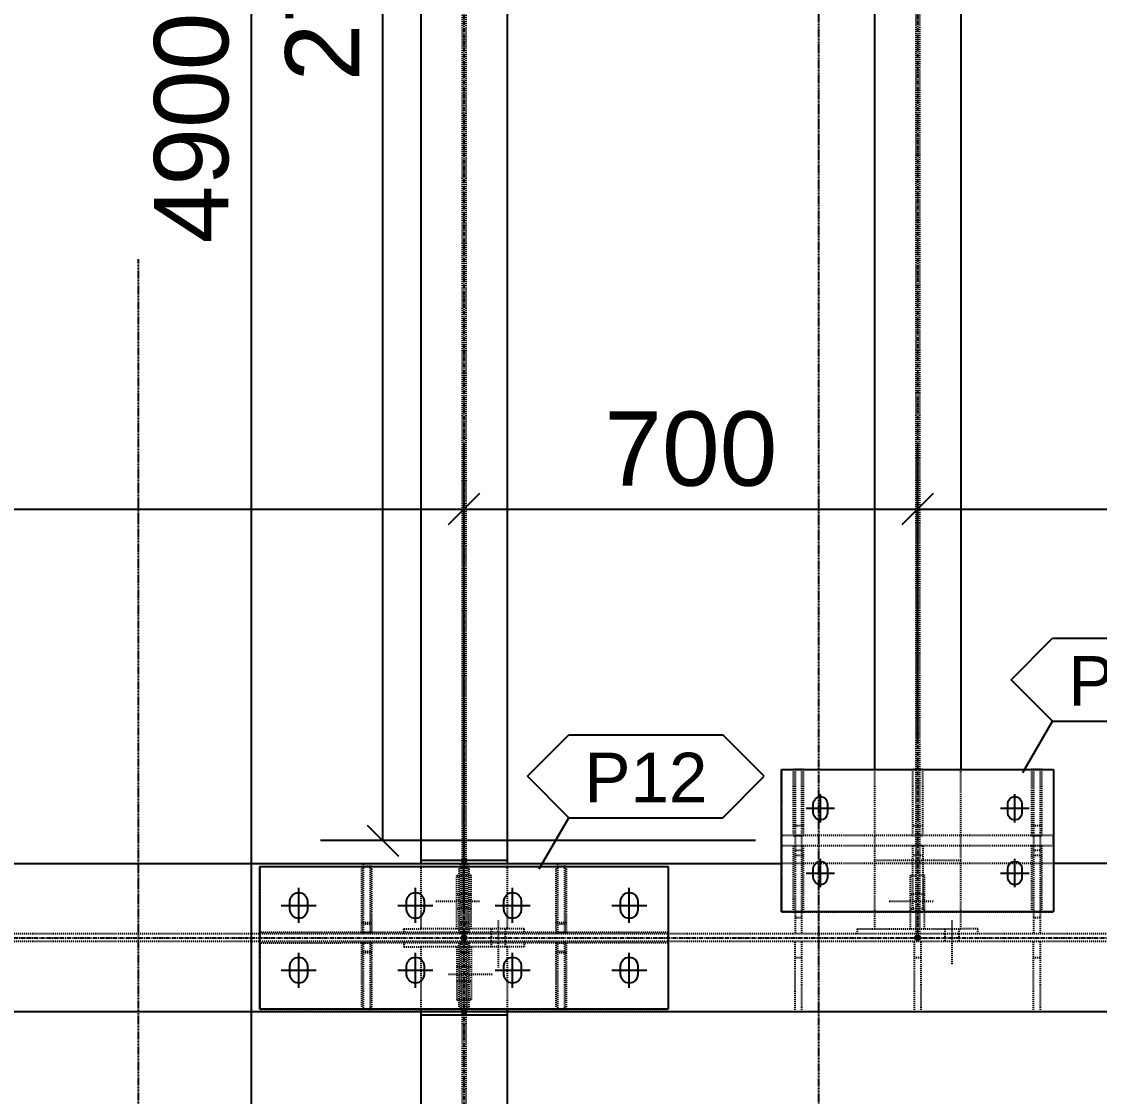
# Model space of a CAD drawing. Header units: millimetres. Extents: x 2102 to 21371, y 12217 to 26594.
# Drawn here: x 13452 to 15116, y 16276 to 17935 of the extents above; entities that cross this region are included whole.
import ezdxf

# ---------------------------------------------------------------- set-up
doc = ezdxf.new("R2010")
doc.units = ezdxf.units.MM
for name, pattern in [('CENTER', [12.7, 7.9375, -1.5875, 1.5875, -1.5875]), ('DXK_LINE_DOT2', [3.9198, 1.9599, -1.9599]), ('DXK_LINE_DOT3', [5.9187, 2.979, -0.9799, 0.9799, -0.9799])]:
    doc.linetypes.add(name, pattern=pattern)
for name, color, linetype in [('1', 7, 'Continuous'), ('2', 7, 'Continuous'), ('4', 7, 'Continuous'), ('6', 7, 'Continuous'), ('7', 7, 'Continuous')]:
    doc.layers.add(name, color=color, linetype=linetype)
doc.styles.add('Arial', font='arial.ttf', dxfattribs={"height": 0.2})

# ---------------------------------------------------------------- blocks, each defined once
blk = doc.blocks.new('Part-116860372-116563 - 114867')
at = {"layer": '1', "color": 6, "linetype": 'DXK_LINE_DOT2'}
for p, q in [((17591.8, 15518.4), (17066.8, 15518.3)), ((17066.8, 15498.3), (17066.8, 15518.3)), ((17591.8, 15498.4), (17591.8, 15518.4)), ((17591.8, 15498.4), (17066.8, 15498.3))]:
    blk.add_line(p, q, dxfattribs=at)
blk = doc.blocks.new('Part-116860372-116571 - 114867')
at = {"layer": '1', "color": 6, "linetype": 'DXK_LINE_DOT2'}
for p, q in [((17569.3, 15498.4), (17549.3, 15498.4)), ((17549.3, 15498.4), (17549.3, 15370.8)), ((17569.3, 15370.8), (17569.3, 15498.4)), ((17569.3, 15479.6), (17549.3, 15479.6)), ((17549.3, 15370.8), (17569.3, 15370.8))]:
    blk.add_line(p, q, dxfattribs=at)
blk = doc.blocks.new('Part-116860372-116603 - 114867')
at = {"layer": '1', "color": 6, "linetype": 'DXK_LINE_DOT2'}
for p, q in [((17553.1, 15645.9), (17553.1, 15328.3)), ((17553.1, 15645.9), (17565.6, 15645.9)), ((17553.1, 15645.8), (17565.6, 15645.8)), ((17565.6, 15645.9), (17565.6, 15328.3)), ((17565.6, 15489), (17553.1, 15489)), ((17565.6, 15359.5), (17553.1, 15359.5))]:
    blk.add_line(p, q, dxfattribs=at)
blk = doc.blocks.new('Part-116860372-150333 - 114867')
at = {"layer": '1', "color": 6, "linetype": 'DXK_LINE_DOT2'}
for p, q in [((16635.7, 15328.3), (16635.7, 15464)), ((16635.7, 15464), (16648.2, 15464)), ((16648.2, 15464), (16648.2, 15328.3)), ((16648.2, 15347), (16635.7, 15347))]:
    blk.add_line(p, q, dxfattribs=at)
blk = doc.blocks.new('Part-116860372-114981 - 114867')
at = {"layer": '1', "color": 6, "linetype": 'DXK_LINE_DOT2'}
for p, q in [((17591.8, 15464), (17066.8, 15464)), ((20025.6, 15328.3), (9338.1, 15328.3)), ((20025.6, 15313.4), (9338.1, 15313.4)), ((20184.3, 15177.7), (14135.7, 15177.7))]:
    blk.add_line(p, q, dxfattribs=at)
at = {"layer": '2', "color": 2, "linetype": 'Continuous'}
for p, q in [((9338.1, 15464), (17066.8, 15464)), ((18316.8, 15464), (17591.8, 15464)), ((20044.3, 15177.7), (9338.1, 15177.7))]:
    blk.add_line(p, q, dxfattribs=at)
at = {"layer": '4', "color": 4, "linetype": 'CENTER'}
blk.add_line((9338.1, 15320.8), (20200.6, 15320.8), dxfattribs=at)
blk = doc.blocks.new('Part-116860372-114987 - 114867')
at = {"layer": '4', "linetype": 'Continuous'}
for points in [[(16454.3, 19065.8, -1), (16454.3, 19075.8, -1)], [(16454.3, 15315.8, -1), (16454.3, 15325.8, -1)]]:
    blk.add_hatch(color=4, dxfattribs=at).paths.add_polyline_path(points)
at = {"layer": '1', "color": 6, "linetype": 'DXK_LINE_DOT2'}
for p, q in [((16537.6, 19054.6), (16371.1, 19054.6)), ((16371.1, 19054.6), (16371.1, 18914.6)), ((16450.8, 19054.6), (16450.8, 18914.6)), ((16457.9, 19054.6), (16457.9, 18914.6)), ((16537.6, 19054.6), (16537.6, 18914.6)), ((16450.8, 18908.3), (16450.8, 15470.2)), ((16457.9, 18908.3), (16457.9, 15470.2)), ((16371.1, 15464), (16371.1, 15338.3)), ((16450.8, 15464), (16450.8, 15338.3)), ((16457.9, 15464), (16457.9, 15338.3)), ((16537.6, 15464), (16537.6, 15338.3)), ((16537.6, 15338.3), (16371.1, 15338.3))]:
    blk.add_line(p, q, dxfattribs=at)
at = {"layer": '2', "color": 2, "linetype": 'Continuous'}
for p, q in [((16371.1, 18914.6), (16371.1, 15464)), ((16537.6, 18908.3), (16371.1, 18908.3)), ((16450.8, 18914.6), (16450.8, 18908.3)), ((16457.9, 18914.6), (16457.9, 18908.3)), ((16537.6, 18914.6), (16537.6, 15464)), ((16537.6, 15470.2), (16371.1, 15470.2)), ((16450.8, 15470.2), (16450.8, 15464)), ((16457.9, 15470.2), (16457.9, 15464))]:
    blk.add_line(p, q, dxfattribs=at)
at = {"layer": '4', "color": 4, "linetype": 'CENTER'}
blk.add_line((16454.3, 19070.8), (16454.3, 15320.8), dxfattribs=at)
at = {"layer": '4', "color": 4, "linetype": 'Continuous'}
for centre in [(16454.3, 19070.8), (16454.3, 15320.8)]:
    blk.add_circle(centre, 5, dxfattribs=at)
blk = doc.blocks.new('Part-116860372-114988 - 114867')
at = {"layer": '4', "linetype": 'Continuous'}
for points in [[(17329.3, 19065.8, -1), (17329.3, 19075.8, -1)], [(17329.3, 15315.8, -1), (17329.3, 15325.8, -1)]]:
    blk.add_hatch(color=4, dxfattribs=at).paths.add_polyline_path(points)
at = {"layer": '1', "color": 6, "linetype": 'DXK_LINE_DOT2'}
for p, q in [((17412.6, 19054.6), (17246.1, 19054.6)), ((17246.1, 19054.6), (17246.1, 18745.8)), ((17325.8, 19054.6), (17325.8, 15338.3)), ((17332.9, 19054.6), (17332.9, 15338.3)), ((17412.6, 19054.6), (17412.6, 18745.8)), ((17412.6, 18908.3), (17246.1, 18908.3)), ((17246.1, 15645.8), (17246.1, 15338.3)), ((17412.6, 15338.3), (17412.6, 15645.8)), ((17412.6, 15470.2), (17246.1, 15470.2)), ((17246.1, 15338.3), (17412.6, 15338.3))]:
    blk.add_line(p, q, dxfattribs=at)
at = {"layer": '2', "color": 2, "linetype": 'Continuous'}
for p, q in [((17246.1, 18745.8), (17246.1, 15645.8)), ((17412.6, 18745.8), (17412.6, 15645.8))]:
    blk.add_line(p, q, dxfattribs=at)
at = {"layer": '4', "color": 4, "linetype": 'CENTER'}
blk.add_line((17329.3, 19070.8), (17329.3, 15320.8), dxfattribs=at)
at = {"layer": '4', "color": 4, "linetype": 'Continuous'}
for centre in [(17329.3, 19070.8), (17329.3, 15320.8)]:
    blk.add_circle(centre, 5, dxfattribs=at)
blk = doc.blocks.new('Part-116860372-115018 - 114867')
at = {"layer": '4', "linetype": 'Continuous'}
for points in [[(16454.3, 15315.8, -1), (16454.3, 15325.8, -1)], [(16454.3, 12565.8, -1), (16454.3, 12575.8, -1)]]:
    blk.add_hatch(color=4, dxfattribs=at).paths.add_polyline_path(points)
at = {"layer": '1', "color": 6, "linetype": 'DXK_LINE_DOT2'}
for p, q in [((16371.1, 15303.4), (16371.1, 15177.7)), ((16537.6, 15303.4), (16371.1, 15303.4)), ((16450.8, 15303.4), (16450.8, 15177.7)), ((16457.9, 15303.4), (16457.9, 15177.7)), ((16537.6, 15303.4), (16537.6, 15177.7)), ((16450.8, 15171.5), (16450.8, 12695.8)), ((16457.9, 15171.5), (16457.9, 12695.8)), ((16371.1, 12689.6), (16371.1, 12586.7)), ((16450.8, 12689.6), (16450.8, 12586.7)), ((16457.9, 12689.6), (16457.9, 12586.7)), ((16537.6, 12689.6), (16537.6, 12586.7)), ((16537.6, 12586.7), (16371.1, 12586.7))]:
    blk.add_line(p, q, dxfattribs=at)
at = {"layer": '2', "color": 2, "linetype": 'Continuous'}
for p, q in [((16371.1, 15177.7), (16371.1, 12689.6)), ((16537.6, 15171.5), (16371.1, 15171.5)), ((16450.8, 15177.7), (16450.8, 15171.5)), ((16457.9, 15177.7), (16457.9, 15171.5)), ((16537.6, 15177.7), (16537.6, 12689.6)), ((16537.6, 12695.8), (16371.1, 12695.8)), ((16450.8, 12695.8), (16450.8, 12689.6)), ((16457.9, 12695.8), (16457.9, 12689.6))]:
    blk.add_line(p, q, dxfattribs=at)
at = {"layer": '4', "color": 4, "linetype": 'CENTER'}
blk.add_line((16454.3, 15320.8), (16454.3, 12570.8), dxfattribs=at)
at = {"layer": '4', "color": 4, "linetype": 'Continuous'}
for centre in [(16454.3, 15320.8), (16454.3, 12570.8)]:
    blk.add_circle(centre, 5, dxfattribs=at)
blk = doc.blocks.new('Part-116860372-150334 - 114867')
at = {"layer": '1', "color": 6, "linetype": 'DXK_LINE_DOT2'}
for p, q in [((16635.7, 15177.7), (16635.7, 15313.4)), ((16648.2, 15313.4), (16648.2, 15177.7)), ((16648.2, 15294.6), (16635.7, 15294.6))]:
    blk.add_line(p, q, dxfattribs=at)
blk = doc.blocks.new('Part-116860372-150330 - 114867')
at = {"layer": '1', "color": 6, "linetype": 'DXK_LINE_DOT2'}
for p, q in [((16260.7, 15328.3), (16260.7, 15464)), ((16260.7, 15464), (16273.2, 15464)), ((16273.2, 15464), (16273.2, 15328.3)), ((16273.2, 15347), (16260.7, 15347))]:
    blk.add_line(p, q, dxfattribs=at)
blk = doc.blocks.new('Part-116860372-115203 - 114867')
at = {"layer": '1', "color": 6, "linetype": 'DXK_LINE_DOT2'}
for p, q in [((16338.3, 15313.4), (16338.3, 15303.4)), ((16338.3, 15303.4), (16371.1, 15303.4)), ((16440.8, 15303.4), (16440.8, 15200.9)), ((16450.8, 15303.4), (16450.8, 15313.4)), ((16440.8, 15200.9), (16450.8, 15200.9))]:
    blk.add_line(p, q, dxfattribs=at)
blk = doc.blocks.new('Bolt-116860372-115281 - 114867')
at = {"layer": '1', "color": 1, "linetype": 'DXK_LINE_DOT2'}
for p, q in [((16520.4, 15354.5), (16520.4, 15263.3)), ((16506.6, 15338.3), (16506.6, 15328.3)), ((16506.6, 15328.3), (16506.6, 15313.4)), ((16534.1, 15338.3), (16534.1, 15328.3)), ((16534.1, 15328.3), (16534.1, 15313.4)), ((16506.6, 15313.4), (16506.6, 15303.4)), ((16534.1, 15313.4), (16534.1, 15303.4))]:
    blk.add_line(p, q, dxfattribs=at)
blk = doc.blocks.new('Part-116860372-116518 - 114867')
at = {"layer": '1', "color": 6, "linetype": 'DXK_LINE_DOT2'}
for p, q in [((16276.8, 15310.8), (16256.8, 15310.8)), ((16256.8, 15310.8), (16256.8, 15183.3)), ((16276.8, 15183.3), (16276.8, 15310.8)), ((16276.8, 15292.1), (16256.8, 15292.1)), ((16256.8, 15183.3), (16276.8, 15183.3))]:
    blk.add_line(p, q, dxfattribs=at)
blk = doc.blocks.new('Part-116860372-115202 - 114867')
at = {"layer": '1', "color": 6, "linetype": 'DXK_LINE_DOT2'}
for p, q in [((16457.9, 15303.4), (16457.9, 15313.4)), ((16467.9, 15303.4), (16467.9, 15200.9)), ((16570.4, 15303.4), (16537.6, 15303.4)), ((16570.4, 15313.4), (16570.4, 15303.4)), ((16467.9, 15200.9), (16457.9, 15200.9))]:
    blk.add_line(p, q, dxfattribs=at)
blk = doc.blocks.new('Bolt-116860372-115204 - 114867')
at = {"layer": '1', "color": 1, "linetype": 'DXK_LINE_DOT2'}
for p, q in [((16440.8, 15264.6), (16450.8, 15264.6)), ((16450.8, 15264.6), (16457.9, 15264.6)), ((16457.9, 15264.6), (16467.9, 15264.6)), ((16424.5, 15250.9), (16509.5, 15250.9)), ((16440.8, 15237.1), (16450.8, 15237.1)), ((16450.8, 15237.1), (16457.9, 15237.1)), ((16457.9, 15237.1), (16467.9, 15237.1))]:
    blk.add_line(p, q, dxfattribs=at)
blk = doc.blocks.new('Part-116860372-116567 - 114867')
at = {"layer": '1', "color": 6, "linetype": 'DXK_LINE_DOT2'}
for p, q in [((17109.3, 15498.3), (17089.3, 15498.3)), ((17089.3, 15498.3), (17089.3, 15370.8)), ((17109.3, 15370.8), (17109.3, 15498.3)), ((17109.3, 15479.6), (17089.3, 15479.6)), ((17089.3, 15370.8), (17109.3, 15370.8))]:
    blk.add_line(p, q, dxfattribs=at)
blk = doc.blocks.new('Part-116860372-116569 - 114867')
at = {"layer": '1', "color": 6, "linetype": 'DXK_LINE_DOT2'}
for p, q in [((17339.3, 15498.3), (17319.3, 15498.3)), ((17319.3, 15498.3), (17319.3, 15370.8)), ((17339.3, 15498.3), (17339.3, 15370.8)), ((17339.3, 15479.6), (17319.3, 15479.6))]:
    blk.add_line(p, q, dxfattribs=at)
at = {"layer": '2', "color": 2, "linetype": 'Continuous'}
for p, q in [((17319.3, 15370.8), (17319.3, 15370.8)), ((17319.3, 15370.8), (17339.3, 15370.8)), ((17339.3, 15370.8), (17339.3, 15370.8))]:
    blk.add_line(p, q, dxfattribs=at)
blk = doc.blocks.new('Part-116860372-115264 - 114867')
at = {"layer": '1', "color": 6, "linetype": 'DXK_LINE_DOT2'}
for p, q in [((16440.8, 15338.3), (16440.8, 15440.8)), ((16440.8, 15440.8), (16450.8, 15440.8)), ((16338.3, 15328.3), (16338.3, 15338.3)), ((16338.3, 15338.3), (16371.1, 15338.3)), ((16450.8, 15338.3), (16450.8, 15328.3))]:
    blk.add_line(p, q, dxfattribs=at)
blk = doc.blocks.new('Part-116860372-115265 - 114867')
at = {"layer": '1', "color": 6, "linetype": 'DXK_LINE_DOT2'}
for p, q in [((16467.9, 15440.8), (16457.9, 15440.8)), ((16467.9, 15338.3), (16467.9, 15440.8)), ((16457.9, 15338.3), (16457.9, 15328.3)), ((16570.4, 15338.3), (16537.6, 15338.3)), ((16570.4, 15328.3), (16570.4, 15338.3))]:
    blk.add_line(p, q, dxfattribs=at)
blk = doc.blocks.new('Bolt-116860372-115266 - 114867')
at = {"layer": '1', "color": 1, "linetype": 'DXK_LINE_DOT2'}
for p, q in [((16484.1, 15390.8), (16399.1, 15390.8)), ((16450.8, 15404.5), (16440.8, 15404.5)), ((16457.9, 15404.5), (16450.8, 15404.5)), ((16467.9, 15404.5), (16457.9, 15404.5)), ((16450.8, 15377), (16440.8, 15377)), ((16457.9, 15377), (16450.8, 15377)), ((16467.9, 15377), (16457.9, 15377))]:
    blk.add_line(p, q, dxfattribs=at)
blk = doc.blocks.new('Part-116860372-115268 - 114867')
at = {"layer": '1', "color": 6, "linetype": 'DXK_LINE_DOT2'}
for p, q in [((17315.8, 15338.3), (17315.8, 15440.8)), ((17315.8, 15440.8), (17325.8, 15440.8)), ((17213.3, 15328.3), (17213.3, 15338.3)), ((17213.3, 15338.3), (17246.1, 15338.3)), ((17325.8, 15338.3), (17325.8, 15328.3))]:
    blk.add_line(p, q, dxfattribs=at)
blk = doc.blocks.new('Part-116860372-115269 - 114867')
at = {"layer": '1', "color": 6, "linetype": 'DXK_LINE_DOT2'}
for p, q in [((17342.9, 15440.8), (17332.9, 15440.8)), ((17342.9, 15338.3), (17342.9, 15440.8)), ((17332.9, 15338.3), (17332.9, 15328.3)), ((17445.4, 15338.3), (17412.6, 15338.3)), ((17445.4, 15328.3), (17445.4, 15338.3))]:
    blk.add_line(p, q, dxfattribs=at)
blk = doc.blocks.new('Bolt-116860372-115270 - 114867')
at = {"layer": '1', "color": 1, "linetype": 'DXK_LINE_DOT2'}
for p, q in [((17359.1, 15390.8), (17274.1, 15390.8)), ((17325.8, 15404.5), (17315.8, 15404.5)), ((17332.9, 15404.5), (17325.8, 15404.5)), ((17342.9, 15404.5), (17332.9, 15404.5)), ((17325.8, 15377), (17315.8, 15377)), ((17332.9, 15377), (17325.8, 15377)), ((17342.9, 15377), (17332.9, 15377))]:
    blk.add_line(p, q, dxfattribs=at)
blk = doc.blocks.new('Part-116860372-116516 - 114867')
at = {"layer": '1', "color": 6, "linetype": 'DXK_LINE_DOT2'}
for p, q in [((16256.8, 15458.3), (16256.8, 15330.8)), ((16276.8, 15458.3), (16256.8, 15458.3)), ((16276.8, 15330.8), (16276.8, 15458.3)), ((16276.8, 15349.6), (16256.8, 15349.6)), ((16256.8, 15330.8), (16276.8, 15330.8))]:
    blk.add_line(p, q, dxfattribs=at)
blk = doc.blocks.new('Part-116860372-116566 - 114867')
at = {"layer": '1', "color": 6, "linetype": 'DXK_LINE_DOT2'}
for p, q in [((17066.8, 15645.8), (17591.8, 15645.9)), ((17066.8, 15645.8), (17066.8, 15370.8)), ((17591.8, 15645.9), (17591.8, 15370.9)), ((17066.8, 15370.8), (17591.8, 15370.9))]:
    blk.add_line(p, q, dxfattribs=at)
blk = doc.blocks.new('Part-116860372-116564 - 114867')
at = {"layer": '2', "color": 2, "linetype": 'Continuous'}
for p, q in [((17066.8, 15645.8), (17591.8, 15645.9)), ((17066.8, 15370.8), (17066.8, 15645.8)), ((17591.8, 15645.9), (17591.8, 15370.9)), ((17591.8, 15370.9), (17066.8, 15370.8))]:
    blk.add_line(p, q, dxfattribs=at)
blk = doc.blocks.new('Part-116860372-116606 - 114867')
at = {"layer": '1', "color": 6, "linetype": 'DXK_LINE_DOT2'}
for p, q in [((17093.1, 15645.8), (17093.1, 15328.3)), ((17105.6, 15645.8), (17093.1, 15645.8)), ((17105.6, 15645.8), (17105.6, 15328.3)), ((17105.6, 15489), (17093.1, 15489)), ((17105.6, 15359.5), (17093.1, 15359.5))]:
    blk.add_line(p, q, dxfattribs=at)
blk = doc.blocks.new('Bolt-116860372-115441 - 114867')
at = {"layer": '1', "color": 1, "linetype": 'DXK_LINE_DOT2'}
for p, q in [((17395.4, 15354.5), (17395.4, 15269.5)), ((17381.6, 15338.3), (17381.6, 15328.3)), ((17381.6, 15328.3), (17381.6, 15313.4)), ((17409.1, 15338.3), (17409.1, 15328.3)), ((17409.1, 15328.3), (17409.1, 15313.4))]:
    blk.add_line(p, q, dxfattribs=at)
blk = doc.blocks.new('Part-116860372-116568 - 114867')
at = {"layer": '1', "color": 6, "linetype": 'DXK_LINE_DOT2'}
for p, q in [((17319.3, 15645.8), (17319.3, 15518.4)), ((17339.3, 15645.8), (17319.3, 15645.8)), ((17339.3, 15518.4), (17339.3, 15645.8)), ((17339.3, 15537.1), (17319.3, 15537.1)), ((17319.3, 15518.4), (17339.3, 15518.4))]:
    blk.add_line(p, q, dxfattribs=at)
blk = doc.blocks.new('Bolt-116860372-116572 - 114867')
at = {"layer": '2', "color": 1, "linetype": 'Continuous'}
for p, q in [((17141.8, 15543.3), (17141.8, 15598.3)), ((17516.8, 15543.3), (17516.8, 15598.3)), ((17128.1, 15579.6), (17129.1, 15584.8)), ((17128.1, 15562.1), (17128.1, 15579.6)), ((17129.1, 15584.8), (17132.1, 15589.3)), ((17132.1, 15589.3), (17136.6, 15592.3)), ((17136.6, 15592.3), (17141.8, 15593.3)), ((17141.8, 15593.3), (17141.8, 15593.3)), ((17141.8, 15593.3), (17147.1, 15592.3)), ((17147.1, 15592.3), (17151.6, 15589.3)), ((17151.6, 15589.3), (17154.5, 15584.8)), ((17154.5, 15584.8), (17155.6, 15579.6)), ((17155.6, 15579.6), (17155.6, 15562.1)), ((17503.1, 15579.5), (17504.1, 15584.8)), ((17503.1, 15562), (17503.1, 15579.5)), ((17504.1, 15584.8), (17507.1, 15589.3)), ((17507.1, 15589.3), (17511.6, 15592.2)), ((17511.6, 15592.2), (17516.8, 15593.3)), ((17516.8, 15593.3), (17516.8, 15593.3)), ((17516.8, 15593.3), (17522.1, 15592.2)), ((17522.1, 15592.2), (17526.6, 15589.3)), ((17526.6, 15589.3), (17529.5, 15584.8)), ((17529.5, 15584.8), (17530.6, 15579.5)), ((17530.6, 15579.5), (17530.6, 15562)), ((17114.3, 15570.8), (17169.3, 15570.8)), ((17129.1, 15556.8), (17128.1, 15562.1)), ((17132.1, 15552.4), (17129.1, 15556.8)), ((17154.5, 15556.8), (17151.6, 15552.3)), ((17155.6, 15562.1), (17154.5, 15556.8)), ((17489.3, 15570.8), (17544.3, 15570.8)), ((17504.1, 15556.8), (17503.1, 15562)), ((17507.1, 15552.3), (17504.1, 15556.8)), ((17529.5, 15556.8), (17526.6, 15552.3)), ((17530.6, 15562), (17529.5, 15556.8)), ((17136.6, 15549.4), (17132.1, 15552.4)), ((17141.8, 15548.3), (17136.6, 15549.4)), ((17147.1, 15549.4), (17141.8, 15548.3)), ((17141.8, 15548.3), (17141.8, 15548.3)), ((17151.6, 15552.3), (17147.1, 15549.4)), ((17511.6, 15549.3), (17507.1, 15552.3)), ((17516.8, 15548.3), (17511.6, 15549.3)), ((17522.1, 15549.3), (17516.8, 15548.3)), ((17516.8, 15548.3), (17516.8, 15548.3)), ((17526.6, 15552.3), (17522.1, 15549.3)), ((17141.8, 15418.3), (17141.8, 15473.3)), ((17516.8, 15418.3), (17516.8, 15473.3)), ((17128.1, 15454.6), (17129.1, 15459.8)), ((17128.1, 15437.1), (17128.1, 15454.6)), ((17129.1, 15459.8), (17132.1, 15464.3)), ((17132.1, 15464.3), (17136.6, 15467.3)), ((17136.6, 15467.3), (17141.8, 15468.3)), ((17141.8, 15468.3), (17141.8, 15468.3)), ((17141.8, 15468.3), (17147.1, 15467.3)), ((17147.1, 15467.3), (17151.5, 15464.3)), ((17151.5, 15464.3), (17154.5, 15459.8)), ((17154.5, 15459.8), (17155.6, 15454.6)), ((17155.6, 15454.6), (17155.6, 15437.1)), ((17503.1, 15454.5), (17504.1, 15459.8)), ((17503.1, 15437), (17503.1, 15454.5)), ((17504.1, 15459.8), (17507.1, 15464.3)), ((17507.1, 15464.3), (17511.6, 15467.2)), ((17511.6, 15467.2), (17516.8, 15468.3)), ((17516.8, 15468.3), (17516.8, 15468.3)), ((17516.8, 15468.3), (17522.1, 15467.2)), ((17522.1, 15467.2), (17526.5, 15464.3)), ((17526.5, 15464.3), (17529.5, 15459.8)), ((17529.5, 15459.8), (17530.6, 15454.5)), ((17530.6, 15454.5), (17530.6, 15437)), ((17114.3, 15445.8), (17169.3, 15445.8)), ((17129.1, 15431.8), (17128.1, 15437.1)), ((17132.1, 15427.4), (17129.1, 15431.8)), ((17154.5, 15431.8), (17151.5, 15427.3)), ((17155.6, 15437.1), (17154.5, 15431.8)), ((17489.3, 15445.8), (17544.3, 15445.8)), ((17504.1, 15431.8), (17503.1, 15437)), ((17507.1, 15427.3), (17504.1, 15431.8)), ((17529.5, 15431.8), (17526.5, 15427.3)), ((17530.6, 15437), (17529.5, 15431.8)), ((17136.6, 15424.4), (17132.1, 15427.4)), ((17141.8, 15423.3), (17136.6, 15424.4)), ((17147.1, 15424.4), (17141.8, 15423.3)), ((17141.8, 15423.3), (17141.8, 15423.3)), ((17151.5, 15427.3), (17147.1, 15424.4)), ((17511.6, 15424.3), (17507.1, 15427.3)), ((17516.8, 15423.3), (17511.6, 15424.3)), ((17522.1, 15424.3), (17516.8, 15423.3)), ((17516.8, 15423.3), (17516.8, 15423.3)), ((17526.5, 15427.3), (17522.1, 15424.3))]:
    blk.add_line(p, q, dxfattribs=at)
blk = doc.blocks.new('Part-116860372-150335 - 114867')
at = {"layer": '1', "color": 6, "linetype": 'DXK_LINE_DOT2'}
for p, q in [((16448.2, 15177.7), (16448.2, 15313.4)), ((16448.2, 15313.4), (16460.7, 15313.4)), ((16460.7, 15313.4), (16460.7, 15177.7)), ((16448.2, 15294.6), (16460.7, 15294.6)), ((16460.7, 15177.7), (16448.2, 15177.7))]:
    blk.add_line(p, q, dxfattribs=at)
blk = doc.blocks.new('Part-116860372-116565 - 114867')
at = {"layer": '1', "color": 6, "linetype": 'DXK_LINE_DOT2'}
for p, q in [((17089.3, 15645.8), (17089.3, 15518.4)), ((17109.3, 15645.8), (17089.3, 15645.8)), ((17109.3, 15518.4), (17109.3, 15645.8)), ((17109.3, 15537.1), (17089.3, 15537.1)), ((17089.3, 15518.4), (17109.3, 15518.4))]:
    blk.add_line(p, q, dxfattribs=at)
blk = doc.blocks.new('Part-116860372-116605 - 114867')
at = {"layer": '1', "color": 6, "linetype": 'DXK_LINE_DOT2'}
for p, q in [((17323.1, 15177.7), (17323.1, 15313.4)), ((17335.6, 15313.4), (17335.6, 15177.7)), ((17335.6, 15282.1), (17323.1, 15282.1))]:
    blk.add_line(p, q, dxfattribs=at)
blk = doc.blocks.new('Part-116860372-116514 - 114867')
at = {"layer": '1', "color": 6, "linetype": 'DXK_LINE_DOT2'}
for p, q in [((16848.1, 15330.9), (16060.6, 15330.8)), ((16060.6, 15310.8), (16060.6, 15330.8)), ((16848.1, 15310.9), (16848.1, 15330.9)), ((16848.1, 15310.9), (16060.6, 15310.8))]:
    blk.add_line(p, q, dxfattribs=at)
blk = doc.blocks.new('Part-116860372-116515 - 114867')
at = {"layer": '2', "color": 2, "linetype": 'Continuous'}
for p, q in [((16060.6, 15183.3), (16060.6, 15458.3)), ((16060.6, 15458.3), (16848.1, 15458.3)), ((16848.1, 15458.3), (16848.1, 15183.3)), ((16848.1, 15183.3), (16060.6, 15183.3))]:
    blk.add_line(p, q, dxfattribs=at)
blk = doc.blocks.new('Part-116860372-116517 - 114867')
at = {"layer": '1', "color": 6, "linetype": 'DXK_LINE_DOT2'}
for p, q in [((16060.6, 15458.3), (16060.6, 15183.3)), ((16060.6, 15458.3), (16848.1, 15458.3)), ((16848.1, 15458.3), (16848.1, 15183.3)), ((16060.6, 15183.3), (16848.1, 15183.3))]:
    blk.add_line(p, q, dxfattribs=at)
blk = doc.blocks.new('Part-116860372-116519 - 114867')
at = {"layer": '1', "color": 6, "linetype": 'DXK_LINE_DOT2'}
for p, q in [((16444.3, 15458.3), (16444.3, 15330.8)), ((16464.3, 15458.3), (16444.3, 15458.3)), ((16464.3, 15330.8), (16464.3, 15458.3)), ((16464.3, 15349.6), (16444.3, 15349.6)), ((16444.3, 15330.8), (16464.3, 15330.8))]:
    blk.add_line(p, q, dxfattribs=at)
blk = doc.blocks.new('Part-116860372-116520 - 114867')
at = {"layer": '1', "color": 6, "linetype": 'DXK_LINE_DOT2'}
for p, q in [((16464.3, 15310.8), (16444.3, 15310.8)), ((16444.3, 15310.8), (16444.3, 15183.3)), ((16464.3, 15183.3), (16464.3, 15310.8)), ((16464.3, 15292.1), (16444.3, 15292.1)), ((16444.3, 15183.3), (16464.3, 15183.3))]:
    blk.add_line(p, q, dxfattribs=at)
blk = doc.blocks.new('Part-116860372-116521 - 114867')
at = {"layer": '1', "color": 6, "linetype": 'DXK_LINE_DOT2'}
for p, q in [((16631.8, 15458.3), (16631.8, 15330.8)), ((16651.8, 15458.3), (16631.8, 15458.3)), ((16651.8, 15330.8), (16651.8, 15458.3)), ((16651.8, 15349.6), (16631.8, 15349.6)), ((16631.8, 15330.8), (16651.8, 15330.8))]:
    blk.add_line(p, q, dxfattribs=at)
blk = doc.blocks.new('Part-116860372-116522 - 114867')
at = {"layer": '1', "color": 6, "linetype": 'DXK_LINE_DOT2'}
for p, q in [((16651.8, 15310.8), (16631.8, 15310.8)), ((16631.8, 15310.8), (16631.8, 15183.3)), ((16651.8, 15183.3), (16651.8, 15310.8)), ((16651.8, 15292.1), (16631.8, 15292.1)), ((16631.8, 15183.3), (16651.8, 15183.3))]:
    blk.add_line(p, q, dxfattribs=at)
blk = doc.blocks.new('Bolt-116860372-116523 - 114867')
at = {"layer": '2', "color": 1, "linetype": 'Continuous'}
for p, q in [((16123.6, 15403.4), (16129.1, 15407.1)), ((16129.1, 15407.1), (16135.6, 15408.4)), ((16135.6, 15349.6), (16135.6, 15417.1)), ((16135.6, 15408.4), (16135.6, 15408.4)), ((16135.6, 15408.4), (16142, 15407.1)), ((16142, 15407.1), (16147.5, 15403.4)), ((16348.6, 15403.4), (16354.1, 15407.1)), ((16354.1, 15407.1), (16360.6, 15408.4)), ((16360.6, 15349.6), (16360.6, 15417.1)), ((16360.6, 15408.4), (16360.6, 15408.4)), ((16360.6, 15408.4), (16367, 15407.1)), ((16367, 15407.1), (16372.5, 15403.4)), ((16536.1, 15403.4), (16541.6, 15407.1)), ((16541.6, 15407.1), (16548.1, 15408.3)), ((16548.1, 15349.6), (16548.1, 15417.1)), ((16548.1, 15408.3), (16548.1, 15408.3)), ((16548.1, 15408.3), (16554.5, 15407.1)), ((16554.5, 15407.1), (16560, 15403.4)), ((16761.1, 15403.4), (16766.6, 15407)), ((16766.6, 15407), (16773.1, 15408.3)), ((16773.1, 15349.6), (16773.1, 15417.1)), ((16773.1, 15408.3), (16773.1, 15408.3)), ((16773.1, 15408.3), (16779.5, 15407)), ((16779.5, 15407), (16785, 15403.4)), ((16118.7, 15391.5), (16120, 15398)), ((16118.7, 15375.3), (16118.7, 15391.5)), ((16120, 15398), (16123.6, 15403.4)), ((16147.5, 15403.4), (16151.2, 15398)), ((16151.2, 15398), (16152.4, 15391.5)), ((16152.4, 15391.5), (16152.4, 15375.2)), ((16343.7, 15391.5), (16345, 15397.9)), ((16343.7, 15375.2), (16343.7, 15391.5)), ((16345, 15397.9), (16348.6, 15403.4)), ((16372.5, 15403.4), (16376.2, 15397.9)), ((16376.2, 15397.9), (16377.4, 15391.5)), ((16377.4, 15391.5), (16377.4, 15375.2)), ((16531.2, 15391.5), (16532.5, 15397.9)), ((16531.2, 15375.2), (16531.2, 15391.5)), ((16532.5, 15397.9), (16536.1, 15403.4)), ((16560, 15403.4), (16563.7, 15397.9)), ((16563.7, 15397.9), (16564.9, 15391.5)), ((16564.9, 15391.5), (16564.9, 15375.2)), ((16756.2, 15391.5), (16757.5, 15397.9)), ((16756.2, 15375.2), (16756.2, 15391.5)), ((16757.5, 15397.9), (16761.1, 15403.4)), ((16785, 15403.4), (16788.7, 15397.9)), ((16788.7, 15397.9), (16789.9, 15391.5)), ((16789.9, 15391.5), (16789.9, 15375.2)), ((16101.8, 15383.4), (16169.3, 15383.4)), ((16120, 15368.8), (16118.7, 15375.3)), ((16123.6, 15363.3), (16120, 15368.8)), ((16151.2, 15368.8), (16147.5, 15363.3)), ((16152.4, 15375.2), (16151.2, 15368.8)), ((16326.8, 15383.4), (16394.3, 15383.4)), ((16345, 15368.8), (16343.7, 15375.2)), ((16348.6, 15363.3), (16345, 15368.8)), ((16376.2, 15368.8), (16372.5, 15363.3)), ((16377.4, 15375.2), (16376.2, 15368.8)), ((16514.3, 15383.3), (16581.8, 15383.3)), ((16532.5, 15368.8), (16531.2, 15375.2)), ((16536.1, 15363.3), (16532.5, 15368.8)), ((16563.7, 15368.8), (16560, 15363.3)), ((16564.9, 15375.2), (16563.7, 15368.8)), ((16739.3, 15383.3), (16806.8, 15383.3)), ((16757.5, 15368.7), (16756.2, 15375.2)), ((16761.1, 15363.3), (16757.5, 15368.7)), ((16788.7, 15368.7), (16785, 15363.3)), ((16789.9, 15375.2), (16788.7, 15368.7)), ((16129.1, 15359.7), (16123.6, 15363.3)), ((16135.6, 15358.4), (16129.1, 15359.7)), ((16142, 15359.7), (16135.6, 15358.4)), ((16135.6, 15358.4), (16135.6, 15358.4)), ((16147.5, 15363.3), (16142, 15359.7)), ((16354.1, 15359.6), (16348.6, 15363.3)), ((16360.6, 15358.4), (16354.1, 15359.6)), ((16367, 15359.6), (16360.6, 15358.4)), ((16360.6, 15358.4), (16360.6, 15358.4)), ((16372.5, 15363.3), (16367, 15359.6)), ((16541.6, 15359.6), (16536.1, 15363.3)), ((16548.1, 15358.3), (16541.6, 15359.6)), ((16554.5, 15359.6), (16548.1, 15358.3)), ((16548.1, 15358.3), (16548.1, 15358.3)), ((16560, 15363.3), (16554.5, 15359.6)), ((16766.6, 15359.6), (16761.1, 15363.3)), ((16773.1, 15358.3), (16766.6, 15359.6)), ((16779.5, 15359.6), (16773.1, 15358.3)), ((16773.1, 15358.3), (16773.1, 15358.3)), ((16785, 15363.3), (16779.5, 15359.6)), ((16129.1, 15282.1), (16135.6, 15283.4)), ((16135.6, 15224.6), (16135.6, 15292.1)), ((16135.6, 15283.4), (16135.6, 15283.4)), ((16135.6, 15283.4), (16142, 15282.1)), ((16354.1, 15282.1), (16360.6, 15283.4)), ((16360.6, 15224.6), (16360.6, 15292.1)), ((16360.6, 15283.4), (16360.6, 15283.4)), ((16360.6, 15283.4), (16367, 15282.1)), ((16541.6, 15282.1), (16548.1, 15283.3)), ((16548.1, 15224.6), (16548.1, 15292.1)), ((16548.1, 15283.3), (16548.1, 15283.3)), ((16548.1, 15283.3), (16554.5, 15282.1)), ((16766.6, 15282), (16773.1, 15283.3)), ((16773.1, 15224.6), (16773.1, 15292.1)), ((16773.1, 15283.3), (16773.1, 15283.3)), ((16773.1, 15283.3), (16779.5, 15282)), ((16118.7, 15266.5), (16120, 15273)), ((16118.7, 15250.3), (16118.7, 15266.5)), ((16120, 15273), (16123.6, 15278.4)), ((16123.6, 15278.4), (16129.1, 15282.1)), ((16142, 15282.1), (16147.5, 15278.4)), ((16147.5, 15278.4), (16151.2, 15273)), ((16151.2, 15273), (16152.4, 15266.5)), ((16152.4, 15266.5), (16152.4, 15250.2)), ((16343.7, 15266.5), (16345, 15272.9)), ((16343.7, 15250.2), (16343.7, 15266.5)), ((16345, 15272.9), (16348.6, 15278.4)), ((16348.6, 15278.4), (16354.1, 15282.1)), ((16367, 15282.1), (16372.5, 15278.4)), ((16372.5, 15278.4), (16376.2, 15272.9)), ((16376.2, 15272.9), (16377.4, 15266.5)), ((16377.4, 15266.5), (16377.4, 15250.2)), ((16531.2, 15266.5), (16532.5, 15272.9)), ((16531.2, 15250.2), (16531.2, 15266.5)), ((16532.5, 15272.9), (16536.1, 15278.4)), ((16536.1, 15278.4), (16541.6, 15282.1)), ((16554.5, 15282.1), (16560, 15278.4)), ((16560, 15278.4), (16563.7, 15272.9)), ((16563.7, 15272.9), (16564.9, 15266.5)), ((16564.9, 15266.5), (16564.9, 15250.2)), ((16756.2, 15266.5), (16757.5, 15272.9)), ((16756.2, 15250.2), (16756.2, 15266.5)), ((16757.5, 15272.9), (16761.1, 15278.4)), ((16761.1, 15278.4), (16766.6, 15282)), ((16779.5, 15282), (16785, 15278.4)), ((16785, 15278.4), (16788.7, 15272.9)), ((16788.7, 15272.9), (16789.9, 15266.5)), ((16789.9, 15266.5), (16789.9, 15250.2)), ((16101.8, 15258.4), (16169.3, 15258.4)), ((16120, 15243.8), (16118.7, 15250.3)), ((16123.6, 15238.3), (16120, 15243.8)), ((16151.2, 15243.8), (16147.5, 15238.3)), ((16152.4, 15250.2), (16151.2, 15243.8)), ((16326.8, 15258.4), (16394.3, 15258.4)), ((16345, 15243.8), (16343.7, 15250.2)), ((16348.6, 15238.3), (16345, 15243.8)), ((16376.2, 15243.8), (16372.5, 15238.3)), ((16377.4, 15250.2), (16376.2, 15243.8)), ((16514.3, 15258.3), (16581.8, 15258.3)), ((16532.5, 15243.8), (16531.2, 15250.2)), ((16536.1, 15238.3), (16532.5, 15243.8)), ((16563.7, 15243.8), (16560, 15238.3)), ((16564.9, 15250.2), (16563.7, 15243.8)), ((16739.3, 15258.3), (16806.8, 15258.3)), ((16757.5, 15243.7), (16756.2, 15250.2)), ((16761.1, 15238.3), (16757.5, 15243.7)), ((16788.7, 15243.7), (16785, 15238.3)), ((16789.9, 15250.2), (16788.7, 15243.7)), ((16129.1, 15234.7), (16123.6, 15238.3)), ((16135.6, 15233.4), (16129.1, 15234.7)), ((16142, 15234.7), (16135.6, 15233.4)), ((16135.6, 15233.4), (16135.6, 15233.4)), ((16147.5, 15238.3), (16142, 15234.7)), ((16354.1, 15234.6), (16348.6, 15238.3)), ((16360.6, 15233.4), (16354.1, 15234.6)), ((16367, 15234.6), (16360.6, 15233.4)), ((16360.6, 15233.4), (16360.6, 15233.4)), ((16372.5, 15238.3), (16367, 15234.6)), ((16541.6, 15234.6), (16536.1, 15238.3)), ((16548.1, 15233.3), (16541.6, 15234.6)), ((16554.5, 15234.6), (16548.1, 15233.3)), ((16548.1, 15233.3), (16548.1, 15233.3)), ((16560, 15238.3), (16554.5, 15234.6)), ((16766.6, 15234.6), (16761.1, 15238.3)), ((16773.1, 15233.3), (16766.6, 15234.6)), ((16779.5, 15234.6), (16773.1, 15233.3)), ((16773.1, 15233.3), (16773.1, 15233.3)), ((16785, 15238.3), (16779.5, 15234.6))]:
    blk.add_line(p, q, dxfattribs=at)
blk = doc.blocks.new('Part-116860372-116570 - 114867')
at = {"layer": '1', "color": 6, "linetype": 'DXK_LINE_DOT2'}
for p, q in [((17549.3, 15645.9), (17549.3, 15518.4)), ((17569.3, 15645.9), (17549.3, 15645.9)), ((17569.3, 15518.4), (17569.3, 15645.9)), ((17569.3, 15537.2), (17549.3, 15537.2)), ((17549.3, 15518.4), (17569.3, 15518.4))]:
    blk.add_line(p, q, dxfattribs=at)
blk = doc.blocks.new('Part-116860372-116604 - 114867')
at = {"layer": '1', "color": 6, "linetype": 'DXK_LINE_DOT2'}
for p, q in [((17553.1, 15177.7), (17553.1, 15313.4)), ((17565.6, 15313.4), (17565.6, 15177.7)), ((17565.6, 15282.1), (17553.1, 15282.1))]:
    blk.add_line(p, q, dxfattribs=at)
blk = doc.blocks.new('Part-116860372-116607 - 114867')
at = {"layer": '1', "color": 6, "linetype": 'DXK_LINE_DOT2'}
for p, q in [((17093.1, 15177.7), (17093.1, 15313.4)), ((17105.6, 15313.4), (17105.6, 15177.7)), ((17105.6, 15282.1), (17093.1, 15282.1))]:
    blk.add_line(p, q, dxfattribs=at)
blk = doc.blocks.new('Part-116860372-150336 - 114867')
at = {"layer": '1', "color": 6, "linetype": 'DXK_LINE_DOT2'}
for p, q in [((16448.2, 15328.3), (16448.2, 15463.9)), ((16448.2, 15463.9), (16460.7, 15463.9)), ((16460.7, 15463.9), (16460.7, 15328.3)), ((16448.2, 15347), (16460.7, 15347)), ((16460.7, 15328.3), (16448.2, 15328.3))]:
    blk.add_line(p, q, dxfattribs=at)
blk = doc.blocks.new('Part-116860372-150331 - 114867')
at = {"layer": '1', "color": 6, "linetype": 'DXK_LINE_DOT2'}
for p, q in [((16260.7, 15177.7), (16260.7, 15313.4)), ((16273.2, 15313.4), (16273.2, 15177.7)), ((16273.2, 15294.6), (16260.7, 15294.6))]:
    blk.add_line(p, q, dxfattribs=at)
blk = doc.blocks.new('Line-116860372-126572 - 114867')
at = {"layer": '7', "color": 1, "linetype": 'DXK_LINE_DOT3'}
blk.add_line((15825.6, 27113.6), (15825.6, 12210.8), dxfattribs=at)
blk = doc.blocks.new('Line-116860372-129179 - 114867')
at = {"layer": '7', "color": 1, "linetype": 'DXK_LINE_DOT3'}
blk.add_line((17138.1, 19789.6), (17138.1, 13977.1), dxfattribs=at)
blk = doc.blocks.new('StraightDimension-116860372-157554 - 114867')
at = {"layer": '6', "color": 3, "linetype": 'Continuous'}
for p, q in [((16327.8, 18853.3), (16267.8, 18913.3)), ((17016.8, 18883.3), (16177.8, 18883.3)), ((16297.8, 15508.3), (16297.8, 18883.3)), ((16267.8, 15538.3), (16327.8, 15478.3)), ((17016.8, 15508.3), (16177.8, 15508.3))]:
    blk.add_line(p, q, dxfattribs=at)
at = {"color": 0}
blk.add_wipeout([(16282.8, 17448.2), (16072.8, 17448.2), (16072.8, 16943.5), (16282.8, 16943.5)], dxfattribs=at).dxf.layer = '6'
at = {"layer": '6', "color": 7, "style": 'Arial'}
blk.add_text('2700', height=143.26, rotation=90.0002, dxfattribs=at).set_placement((16252.8, 16973.5))
blk = doc.blocks.new('StraightDimension-116860372-159500 - 114867')
at = {"layer": '6', "color": 3, "linetype": 'Continuous'}
for p, q in [((17329.3, 15695.8), (17329.3, 16268.2)), ((18579.3, 15695.8), (18579.3, 16268.2)), ((17359.3, 16178.2), (17299.3, 16118.2)), ((18549.3, 16118.2), (18609.3, 16178.2)), ((17329.3, 16148.2), (18579.3, 16148.2))]:
    blk.add_line(p, q, dxfattribs=at)
at = {"color": 0}
blk.add_wipeout([(18206.7, 16163.2), (18206.7, 16373.2), (17702, 16373.2), (17702, 16163.2)], dxfattribs=at).dxf.layer = '6'
at = {"layer": '6', "color": 7, "style": 'Arial'}
blk.add_text('1000', height=143.26, dxfattribs=at).set_placement((17732, 16193.2))
blk = doc.blocks.new('StraightDimension-116860372-128267 - 114867')
at = {"layer": '6', "color": 3, "linetype": 'Continuous'}
blk.add_line((16044.7, 13820.8), (16044.7, 19945.8), dxfattribs=at)
at = {"color": 0}
blk.add_wipeout([(16029.7, 17135.7), (15819.7, 17135.7), (15819.7, 16631), (16029.7, 16631)], dxfattribs=at).dxf.layer = '6'
at = {"layer": '6', "color": 7, "style": 'Arial'}
blk.add_text('4900', height=143.26, rotation=90.0002, dxfattribs=at).set_placement((15999.7, 16661))
blk = doc.blocks.new('StraightDimension-116860372-159501 - 114867')
at = {"layer": '6', "color": 3, "linetype": 'Continuous'}
for p, q in [((16454.3, 15370.8), (16454.3, 16268.2)), ((17329.3, 15695.8), (17329.3, 16268.2)), ((16484.3, 16178.2), (16424.3, 16118.2)), ((17299.3, 16118.2), (17359.3, 16178.2)), ((16454.3, 16148.2), (17329.3, 16148.2))]:
    blk.add_line(p, q, dxfattribs=at)
at = {"color": 0}
blk.add_wipeout([(17088.6, 16163.2), (17088.6, 16373.2), (16695, 16373.2), (16695, 16163.2)], dxfattribs=at).dxf.layer = '6'
at = {"layer": '6', "color": 7, "style": 'Arial'}
blk.add_text('700', height=143.26, dxfattribs=at).set_placement((16725, 16193.2))
blk = doc.blocks.new('StraightDimension-116860372-159502 - 114867')
at = {"layer": '6', "color": 3, "linetype": 'Continuous'}
for p, q in [((16454.3, 15370.8), (16454.3, 16268.2)), ((16424.3, 16118.2), (16484.3, 16178.2)), ((13954.3, 16148.2), (16454.3, 16148.2))]:
    blk.add_line(p, q, dxfattribs=at)
blk = doc.blocks.new('Text-116860372-130438 - 114867')
at = {"layer": '7', "color": 6, "linetype": 'Continuous'}
for p, q in [((17509.8, 15818.9), (17589.8, 15898.9)), ((17589.8, 15898.9), (17887, 15898.9)), ((17967, 15818.9), (17887, 15898.9)), ((17589.8, 15738.9), (17509.8, 15818.9)), ((17887, 15738.9), (17967, 15818.9)), ((17532.4, 15640.1), (17589.8, 15738.9)), ((17589.8, 15738.9), (17887, 15738.9))]:
    blk.add_line(p, q, dxfattribs=at)
at = {"color": 0, "linetype": 'Continuous'}
blk.add_wipeout([(17857, 15768.9), (17857, 15868.9), (17619.8, 15868.9), (17619.8, 15768.9)], dxfattribs=at).dxf.layer = '7'
at = {"layer": '7', "color": 7, "linetype": 'Continuous', "style": 'Arial'}
blk.add_text('P13', height=95.51, dxfattribs=at).set_placement((17619.8, 15768.9))
blk = doc.blocks.new('Text-116860372-130435 - 114867')
at = {"layer": '7', "color": 6, "linetype": 'Continuous'}
for p, q in [((16576.6, 15632.5), (16656.6, 15712.5)), ((16656.6, 15712.5), (16953.7, 15712.5)), ((17033.7, 15632.5), (16953.7, 15712.5)), ((16656.6, 15552.5), (16576.6, 15632.5)), ((16953.7, 15552.5), (17033.7, 15632.5)), ((16599.1, 15453.7), (16656.6, 15552.5)), ((16656.6, 15552.5), (16953.7, 15552.5))]:
    blk.add_line(p, q, dxfattribs=at)
at = {"color": 0, "linetype": 'Continuous'}
blk.add_wipeout([(16923.7, 15582.5), (16923.7, 15682.5), (16686.6, 15682.5), (16686.6, 15582.5)], dxfattribs=at).dxf.layer = '7'
at = {"layer": '7', "color": 7, "linetype": 'Continuous', "style": 'Arial'}
blk.add_text('P12', height=95.51, dxfattribs=at).set_placement((16686.6, 15582.5))

msp = doc.modelspace()

# ---------------------------------------------------------------- block references
at = {"xscale": 0.8, "yscale": 0.8, "zscale": 0.8}
for name in ['Line-116860372-126572 - 114867', 'Line-116860372-129179 - 114867', 'Part-116860372-114987 - 114867', 'Part-116860372-114988 - 114867', 'Part-116860372-116566 - 114867', 'Part-116860372-116564 - 114867', 'Part-116860372-116565 - 114867', 'Part-116860372-116606 - 114867', 'Part-116860372-116568 - 114867', 'Part-116860372-116570 - 114867', 'Part-116860372-116603 - 114867', 'Bolt-116860372-116572 - 114867', 'Part-116860372-116563 - 114867', 'Part-116860372-116567 - 114867', 'Part-116860372-116569 - 114867', 'Part-116860372-116571 - 114867', 'Part-116860372-114981 - 114867', 'Part-116860372-150330 - 114867', 'Part-116860372-150336 - 114867', 'Part-116860372-150333 - 114867', 'Part-116860372-116515 - 114867', 'Part-116860372-116517 - 114867', 'Part-116860372-116516 - 114867', 'Part-116860372-116519 - 114867', 'Part-116860372-116521 - 114867', 'Part-116860372-115264 - 114867', 'Part-116860372-115265 - 114867', 'Part-116860372-115268 - 114867', 'Part-116860372-115269 - 114867', 'Bolt-116860372-116523 - 114867', 'Bolt-116860372-115266 - 114867', 'Bolt-116860372-115270 - 114867', 'Bolt-116860372-115281 - 114867', 'Bolt-116860372-115441 - 114867', 'Part-116860372-116514 - 114867', 'Part-116860372-115018 - 114867', 'Part-116860372-116518 - 114867', 'Part-116860372-150331 - 114867', 'Part-116860372-115203 - 114867', 'Part-116860372-116520 - 114867', 'Part-116860372-150335 - 114867', 'Part-116860372-115202 - 114867', 'Part-116860372-116522 - 114867', 'Part-116860372-150334 - 114867', 'Part-116860372-116607 - 114867', 'Part-116860372-116605 - 114867', 'Part-116860372-116604 - 114867', 'Bolt-116860372-115204 - 114867']:
    msp.add_blockref(name, (971.5, 4264.2), dxfattribs=at)

# ---------------------------------------------------------------- next in the draw order: block references
for name in ['StraightDimension-116860372-157554 - 114867', 'StraightDimension-116860372-159500 - 114867']:
    msp.add_blockref(name, (971.5, 4264.2), dxfattribs=at)

# ---------------------------------------------------------------- next in the draw order: block references
for name in ['StraightDimension-116860372-128267 - 114867', 'Text-116860372-130438 - 114867']:
    msp.add_blockref(name, (971.5, 4264.2), dxfattribs=at)

# ---------------------------------------------------------------- next in the draw order: block references
msp.add_blockref('StraightDimension-116860372-159501 - 114867', (971.5, 4264.2), dxfattribs=at)

# ---------------------------------------------------------------- next in the draw order: block references
for name in ['StraightDimension-116860372-159502 - 114867', 'Text-116860372-130435 - 114867']:
    msp.add_blockref(name, (971.5, 4264.2), dxfattribs=at)

doc.saveas('drawing.dxf')
